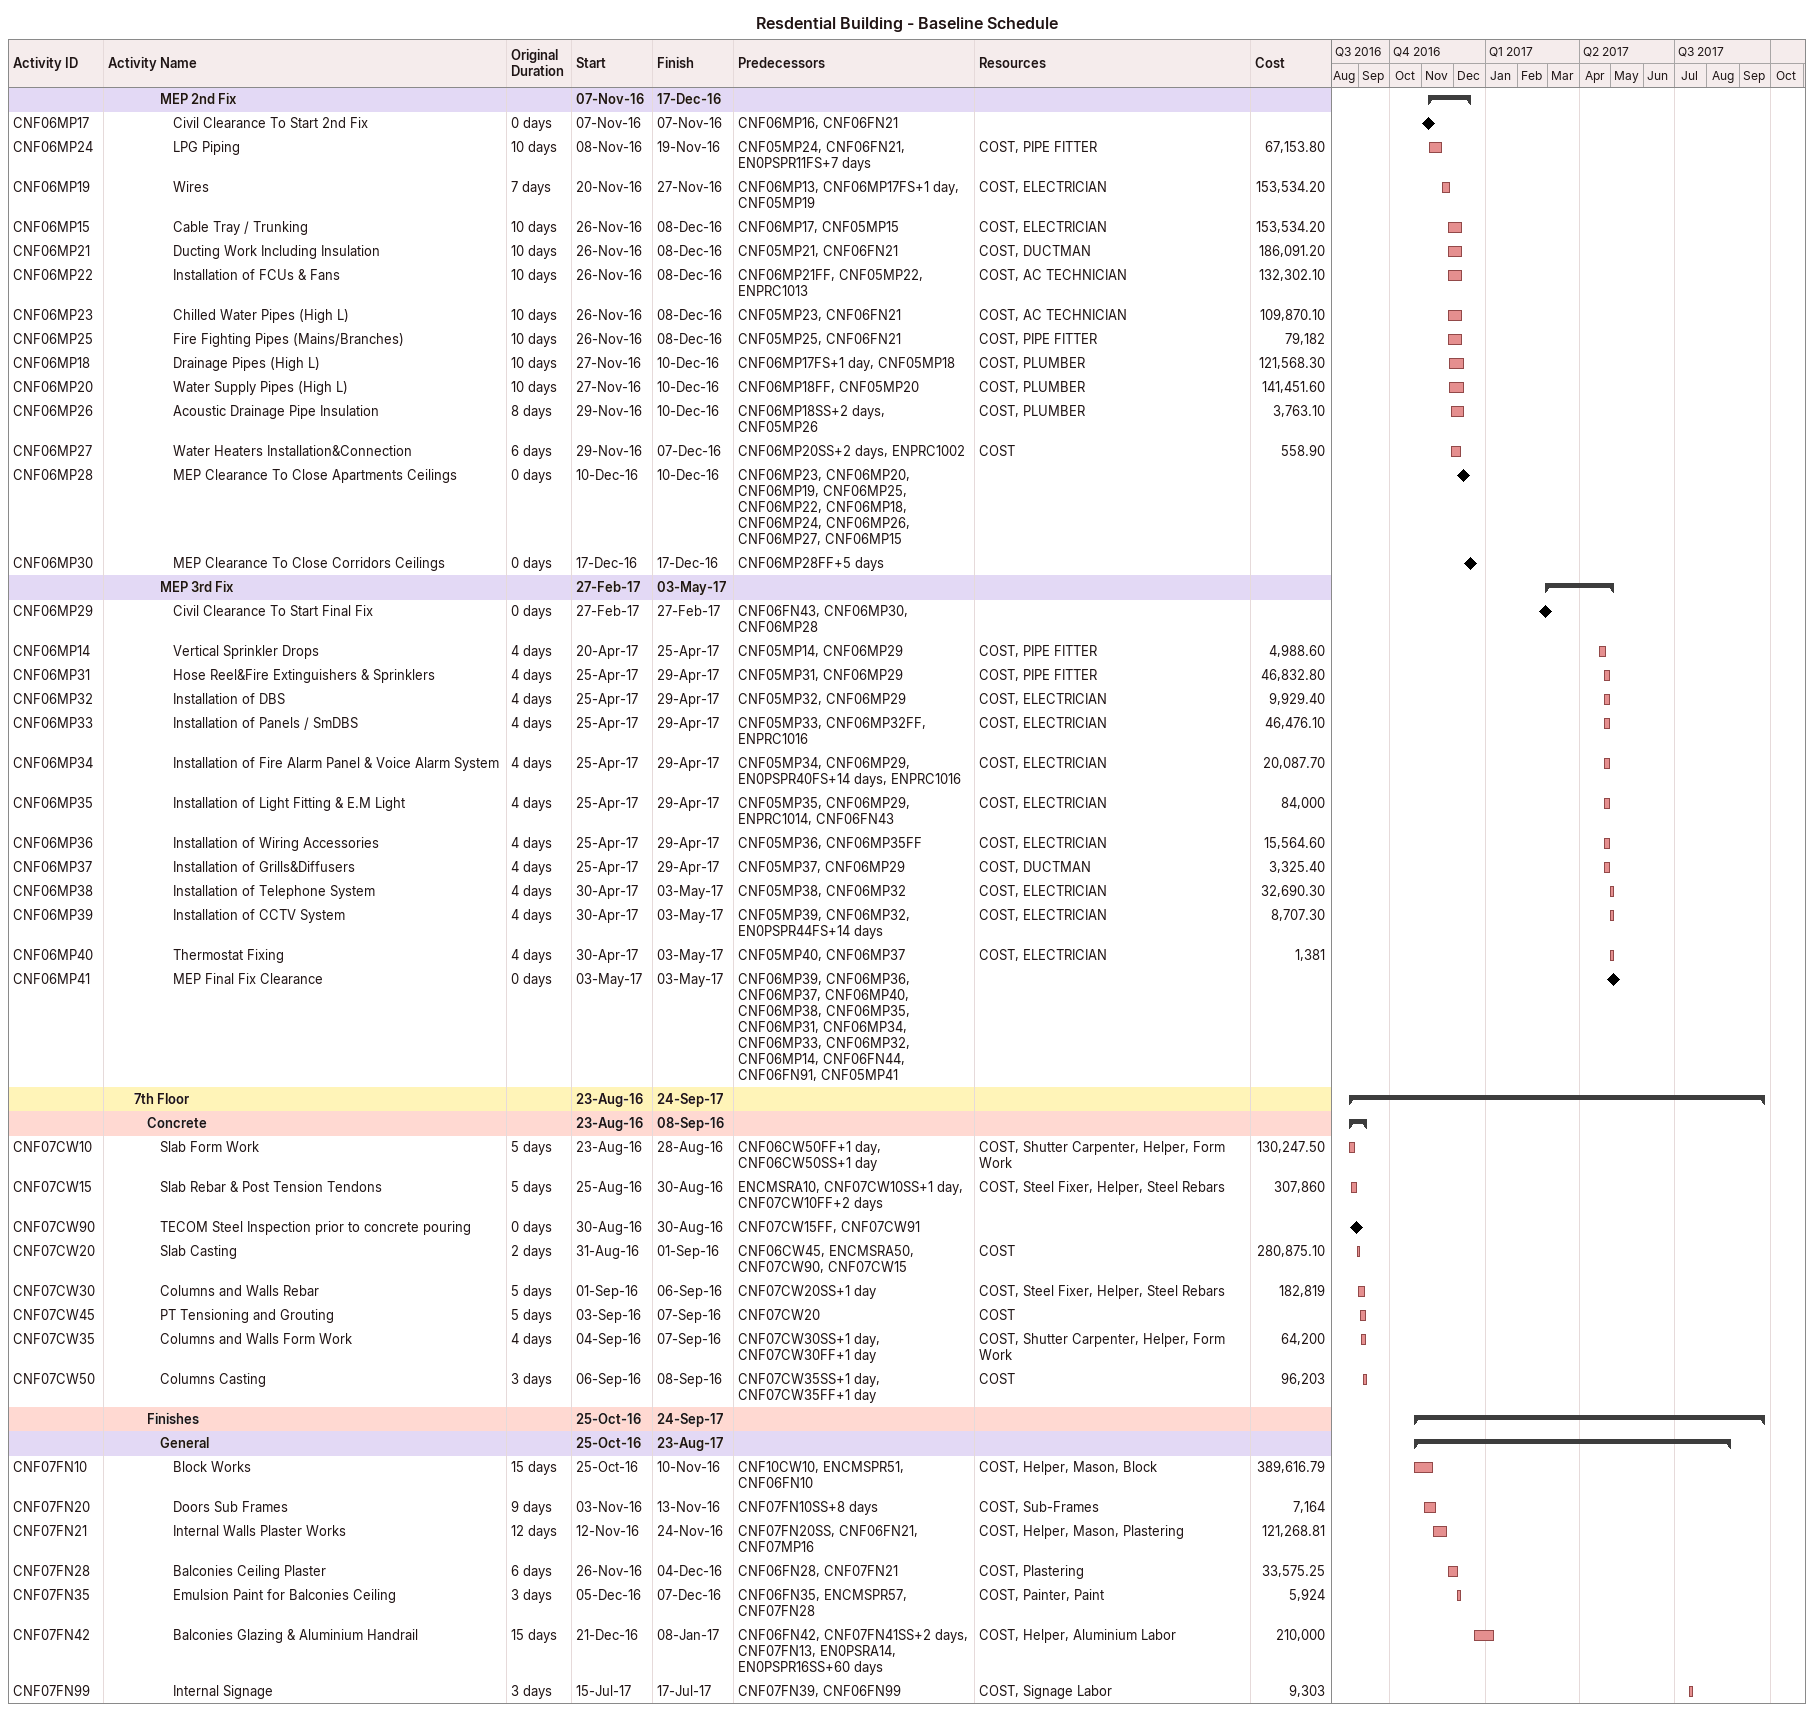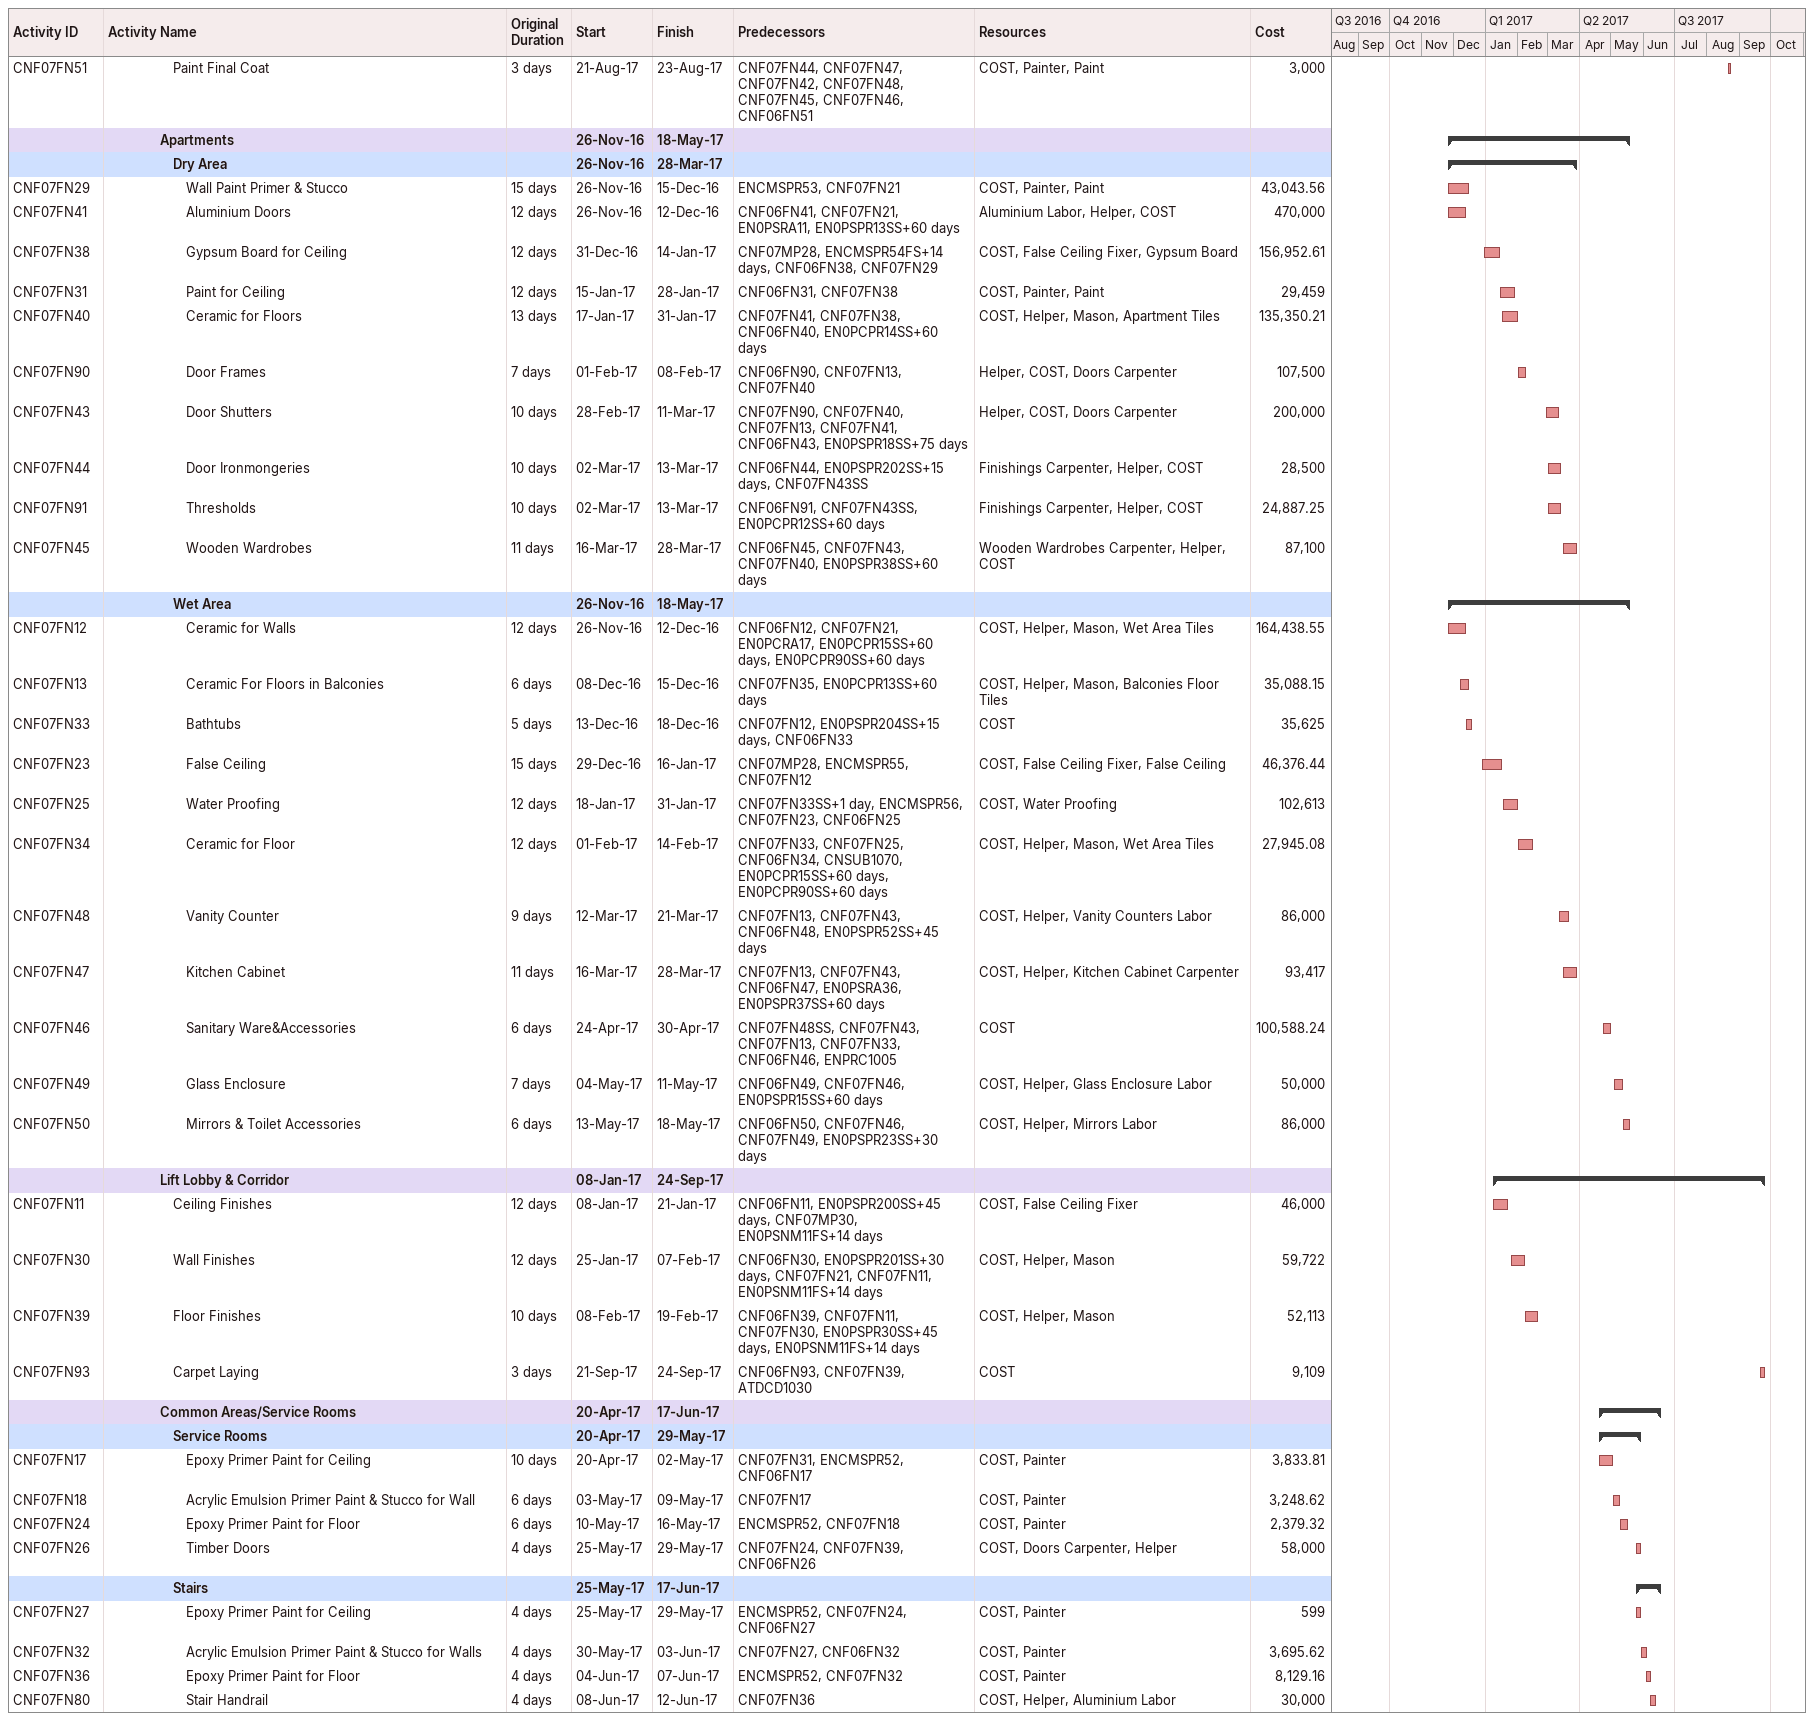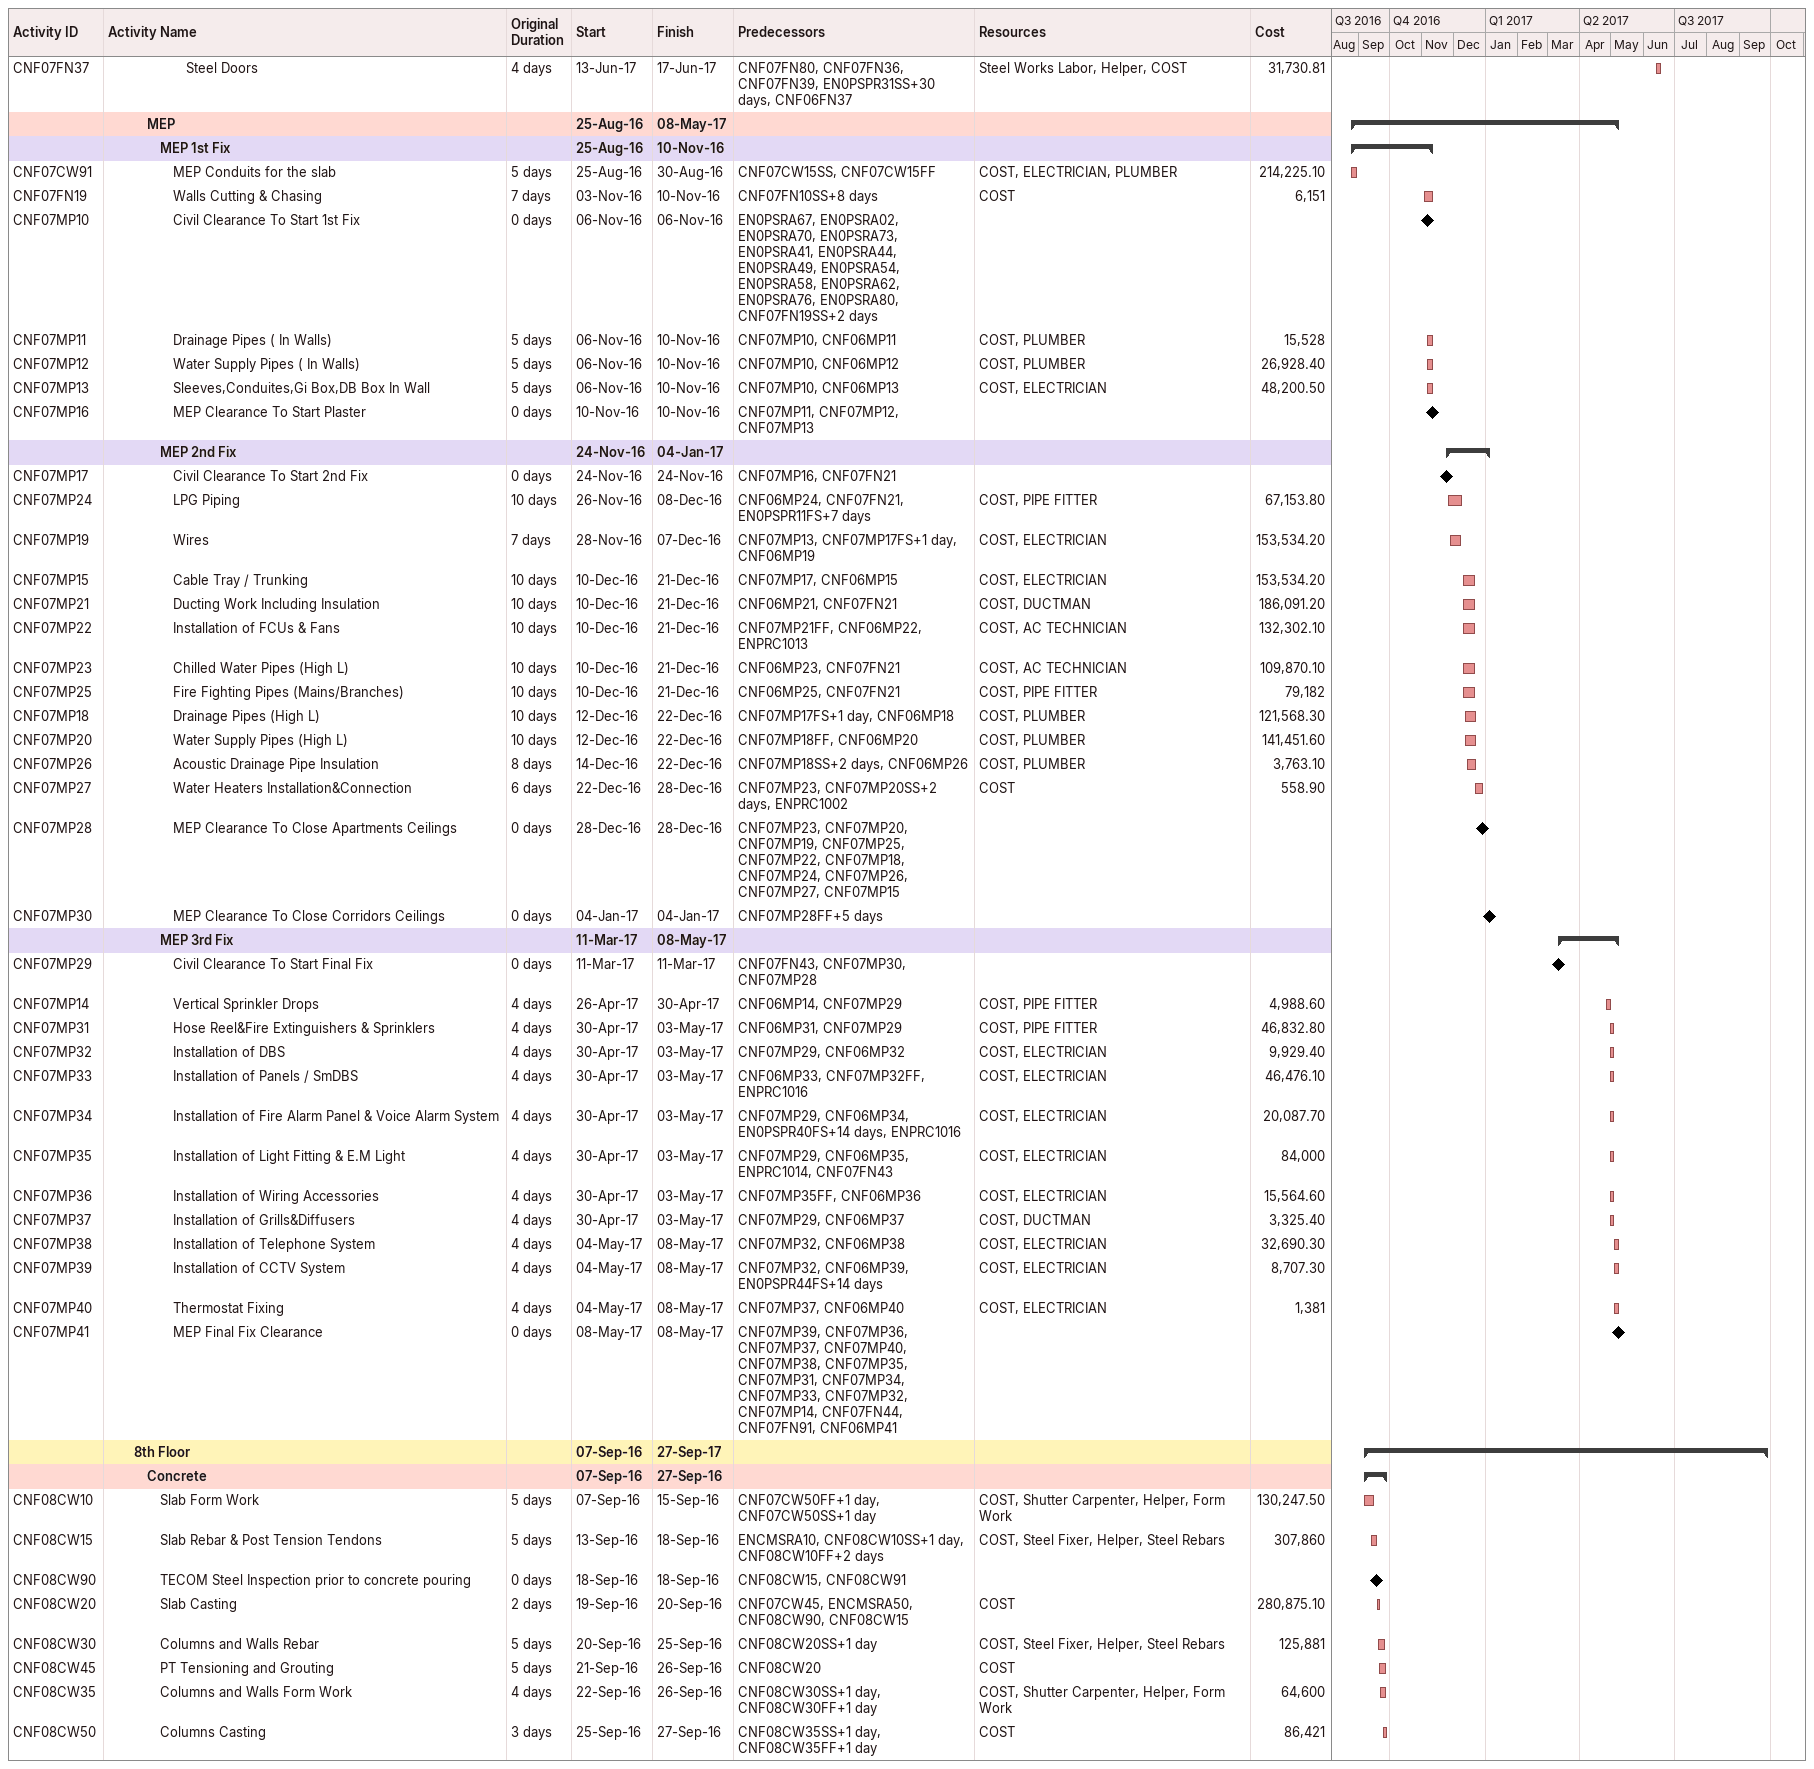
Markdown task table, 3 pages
Resdential Building - Baseline Schedule

| ID | Level | Task | Original duration | Start | Finish | Predecessors | Resources | Cost |
|---|---|---|---|---|---|---|---|---|
|  | 5 | **MEP 2nd Fix** |  | 2016-11-07 | 2016-12-17 |  |  |  |
| CNF06MP17 | 6 | Civil Clearance To Start 2nd Fix | 0d | 2016-11-07 | 2016-11-07 | CNF06MP16, CNF06FN21 |  |  |
| CNF06MP24 | 6 | LPG Piping | 10d | 2016-11-08 | 2016-11-19 | CNF05MP24, CNF06FN21, EN0PSPR11FS+7d | COST, PIPE FITTER | 67153.80 |
| CNF06MP19 | 6 | Wires | 7d | 2016-11-20 | 2016-11-27 | CNF06MP13, CNF06MP17FS+1d, CNF05MP19 | COST, ELECTRICIAN | 153534.20 |
| CNF06MP15 | 6 | Cable Tray / Trunking | 10d | 2016-11-26 | 2016-12-08 | CNF06MP17, CNF05MP15 | COST, ELECTRICIAN | 153534.20 |
| CNF06MP21 | 6 | Ducting Work Including Insulation | 10d | 2016-11-26 | 2016-12-08 | CNF05MP21, CNF06FN21 | COST, DUCTMAN | 186091.20 |
| CNF06MP22 | 6 | Installation of FCUs & Fans | 10d | 2016-11-26 | 2016-12-08 | CNF06MP21FF, CNF05MP22, ENPRC1013 | COST, AC TECHNICIAN | 132302.10 |
| CNF06MP23 | 6 | Chilled Water Pipes (High L) | 10d | 2016-11-26 | 2016-12-08 | CNF05MP23, CNF06FN21 | COST, AC TECHNICIAN | 109870.10 |
| CNF06MP25 | 6 | Fire Fighting Pipes (Mains/Branches) | 10d | 2016-11-26 | 2016-12-08 | CNF05MP25, CNF06FN21 | COST, PIPE FITTER | 79182 |
| CNF06MP18 | 6 | Drainage Pipes (High L) | 10d | 2016-11-27 | 2016-12-10 | CNF06MP17FS+1d, CNF05MP18 | COST, PLUMBER | 121568.30 |
| CNF06MP20 | 6 | Water Supply Pipes (High L) | 10d | 2016-11-27 | 2016-12-10 | CNF06MP18FF, CNF05MP20 | COST, PLUMBER | 141451.60 |
| CNF06MP26 | 6 | Acoustic Drainage Pipe Insulation | 8d | 2016-11-29 | 2016-12-10 | CNF06MP18SS+2d, CNF05MP26 | COST, PLUMBER | 3763.10 |
| CNF06MP27 | 6 | Water Heaters Installation&Connection | 6d | 2016-11-29 | 2016-12-07 | CNF06MP20SS+2d, ENPRC1002 | COST | 558.90 |
| CNF06MP28 | 6 | MEP Clearance To Close Apartments Ceilings | 0d | 2016-12-10 | 2016-12-10 | CNF06MP23, CNF06MP20, CNF06MP19, CNF06MP25, CNF06MP22, CNF06MP18, CNF06MP24, CNF06MP26, CNF06MP27, CNF06MP15 |  |  |
| CNF06MP30 | 6 | MEP Clearance To Close Corridors Ceilings | 0d | 2016-12-17 | 2016-12-17 | CNF06MP28FF+5d |  |  |
|  | 5 | **MEP 3rd Fix** |  | 2017-02-27 | 2017-05-03 |  |  |  |
| CNF06MP29 | 6 | Civil Clearance To Start Final Fix | 0d | 2017-02-27 | 2017-02-27 | CNF06FN43, CNF06MP30, CNF06MP28 |  |  |
| CNF06MP14 | 6 | Vertical Sprinkler Drops | 4d | 2017-04-20 | 2017-04-25 | CNF05MP14, CNF06MP29 | COST, PIPE FITTER | 4988.60 |
| CNF06MP31 | 6 | Hose Reel&Fire Extinguishers & Sprinklers | 4d | 2017-04-25 | 2017-04-29 | CNF05MP31, CNF06MP29 | COST, PIPE FITTER | 46832.80 |
| CNF06MP32 | 6 | Installation of DBS | 4d | 2017-04-25 | 2017-04-29 | CNF05MP32, CNF06MP29 | COST, ELECTRICIAN | 9929.40 |
| CNF06MP33 | 6 | Installation of Panels / SmDBS | 4d | 2017-04-25 | 2017-04-29 | CNF05MP33, CNF06MP32FF, ENPRC1016 | COST, ELECTRICIAN | 46476.10 |
| CNF06MP34 | 6 | Installation of Fire Alarm Panel & Voice Alarm System | 4d | 2017-04-25 | 2017-04-29 | CNF05MP34, CNF06MP29, EN0PSPR40FS+14d, ENPRC1016 | COST, ELECTRICIAN | 20087.70 |
| CNF06MP35 | 6 | Installation of Light Fitting & E.M Light | 4d | 2017-04-25 | 2017-04-29 | CNF05MP35, CNF06MP29, ENPRC1014, CNF06FN43 | COST, ELECTRICIAN | 84000 |
| CNF06MP36 | 6 | Installation of Wiring Accessories | 4d | 2017-04-25 | 2017-04-29 | CNF05MP36, CNF06MP35FF | COST, ELECTRICIAN | 15564.60 |
| CNF06MP37 | 6 | Installation of Grills&Diffusers | 4d | 2017-04-25 | 2017-04-29 | CNF05MP37, CNF06MP29 | COST, DUCTMAN | 3325.40 |
| CNF06MP38 | 6 | Installation of Telephone System | 4d | 2017-04-30 | 2017-05-03 | CNF05MP38, CNF06MP32 | COST, ELECTRICIAN | 32690.30 |
| CNF06MP39 | 6 | Installation of CCTV System | 4d | 2017-04-30 | 2017-05-03 | CNF05MP39, CNF06MP32, EN0PSPR44FS+14d | COST, ELECTRICIAN | 8707.30 |
| CNF06MP40 | 6 | Thermostat Fixing | 4d | 2017-04-30 | 2017-05-03 | CNF05MP40, CNF06MP37 | COST, ELECTRICIAN | 1381 |
| CNF06MP41 | 6 | MEP Final Fix Clearance | 0d | 2017-05-03 | 2017-05-03 | CNF06MP39, CNF06MP36, CNF06MP37, CNF06MP40, CNF06MP38, CNF06MP35, CNF06MP31, CNF06MP34, CNF06MP33, CNF06MP32, CNF06MP14, CNF06FN44, CNF06FN91, CNF05MP41 |  |  |
|  | 3 | **7th Floor** |  | 2016-08-23 | 2017-09-24 |  |  |  |
|  | 4 | **Concrete** |  | 2016-08-23 | 2016-09-08 |  |  |  |
| CNF07CW10 | 5 | Slab Form Work | 5d | 2016-08-23 | 2016-08-28 | CNF06CW50FF+1d, CNF06CW50SS+1d | COST, Shutter Carpenter, Helper, Form Work | 130247.50 |
| CNF07CW15 | 5 | Slab Rebar & Post Tension Tendons | 5d | 2016-08-25 | 2016-08-30 | ENCMSRA10, CNF07CW10SS+1d, CNF07CW10FF+2d | COST, Steel Fixer, Helper, Steel Rebars | 307860 |
| CNF07CW90 | 5 | TECOM Steel Inspection prior to concrete pouring | 0d | 2016-08-30 | 2016-08-30 | CNF07CW15FF, CNF07CW91 |  |  |
| CNF07CW20 | 5 | Slab Casting | 2d | 2016-08-31 | 2016-09-01 | CNF06CW45, ENCMSRA50, CNF07CW90, CNF07CW15 | COST | 280875.10 |
| CNF07CW30 | 5 | Columns and Walls Rebar | 5d | 2016-09-01 | 2016-09-06 | CNF07CW20SS+1d | COST, Steel Fixer, Helper, Steel Rebars | 182819 |
| CNF07CW45 | 5 | PT Tensioning and Grouting | 5d | 2016-09-03 | 2016-09-07 | CNF07CW20 | COST |  |
| CNF07CW35 | 5 | Columns and Walls Form Work | 4d | 2016-09-04 | 2016-09-07 | CNF07CW30SS+1d, CNF07CW30FF+1d | COST, Shutter Carpenter, Helper, Form Work | 64200 |
| CNF07CW50 | 5 | Columns Casting | 3d | 2016-09-06 | 2016-09-08 | CNF07CW35SS+1d, CNF07CW35FF+1d | COST | 96203 |
|  | 4 | **Finishes** |  | 2016-10-25 | 2017-09-24 |  |  |  |
|  | 5 | **General** |  | 2016-10-25 | 2017-08-23 |  |  |  |
| CNF07FN10 | 6 | Block Works | 15d | 2016-10-25 | 2016-11-10 | CNF10CW10, ENCMSPR51, CNF06FN10 | COST, Helper, Mason, Block | 389616.79 |
| CNF07FN20 | 6 | Doors Sub Frames | 9d | 2016-11-03 | 2016-11-13 | CNF07FN10SS+8d | COST, Sub-Frames | 7164 |
| CNF07FN21 | 6 | Internal Walls Plaster Works | 12d | 2016-11-12 | 2016-11-24 | CNF07FN20SS, CNF06FN21, CNF07MP16 | COST, Helper, Mason, Plastering | 121268.81 |
| CNF07FN28 | 6 | Balconies Ceiling Plaster | 6d | 2016-11-26 | 2016-12-04 | CNF06FN28, CNF07FN21 | COST, Plastering | 33575.25 |
| CNF07FN35 | 6 | Emulsion Paint for Balconies Ceiling | 3d | 2016-12-05 | 2016-12-07 | CNF06FN35, ENCMSPR57, CNF07FN28 | COST, Painter, Paint | 5924 |
| CNF07FN42 | 6 | Balconies Glazing & Aluminium Handrail | 15d | 2016-12-21 | 2017-01-08 | CNF06FN42, CNF07FN41SS+2d, CNF07FN13, EN0PSRA14, EN0PSPR16SS+60d | COST, Helper, Aluminium Labor | 210000 |
| CNF07FN99 | 6 | Internal Signage | 3d | 2017-07-15 | 2017-07-17 | CNF07FN39, CNF06FN99 | COST, Signage Labor | 9303 |
| CNF07FN51 | 6 | Paint Final Coat | 3d | 2017-08-21 | 2017-08-23 | CNF07FN44, CNF07FN47, CNF07FN42, CNF07FN48, CNF07FN45, CNF07FN46, CNF06FN51 | COST, Painter, Paint | 3000 |
|  | 5 | **Apartments** |  | 2016-11-26 | 2017-05-18 |  |  |  |
|  | 6 | **Dry Area** |  | 2016-11-26 | 2017-03-28 |  |  |  |
| CNF07FN29 | 7 | Wall Paint Primer & Stucco | 15d | 2016-11-26 | 2016-12-15 | ENCMSPR53, CNF07FN21 | COST, Painter, Paint | 43043.56 |
| CNF07FN41 | 7 | Aluminium Doors | 12d | 2016-11-26 | 2016-12-12 | CNF06FN41, CNF07FN21, EN0PSRA11, EN0PSPR13SS+60d | Aluminium Labor, Helper, COST | 470000 |
| CNF07FN38 | 7 | Gypsum Board for Ceiling | 12d | 2016-12-31 | 2017-01-14 | CNF07MP28, ENCMSPR54FS+14d, CNF06FN38, CNF07FN29 | COST, False Ceiling Fixer, Gypsum Board | 156952.61 |
| CNF07FN31 | 7 | Paint for Ceiling | 12d | 2017-01-15 | 2017-01-28 | CNF06FN31, CNF07FN38 | COST, Painter, Paint | 29459 |
| CNF07FN40 | 7 | Ceramic for Floors | 13d | 2017-01-17 | 2017-01-31 | CNF07FN41, CNF07FN38, CNF06FN40, EN0PCPR14SS+60d | COST, Helper, Mason, Apartment Tiles | 135350.21 |
| CNF07FN90 | 7 | Door Frames | 7d | 2017-02-01 | 2017-02-08 | CNF06FN90, CNF07FN13, CNF07FN40 | Helper, COST, Doors Carpenter | 107500 |
| CNF07FN43 | 7 | Door Shutters | 10d | 2017-02-28 | 2017-03-11 | CNF07FN90, CNF07FN40, CNF07FN13, CNF07FN41, CNF06FN43, EN0PSPR18SS+75d | Helper, COST, Doors Carpenter | 200000 |
| CNF07FN44 | 7 | Door Ironmongeries | 10d | 2017-03-02 | 2017-03-13 | CNF06FN44, EN0PSPR202SS+15d, CNF07FN43SS | Finishings Carpenter, Helper, COST | 28500 |
| CNF07FN91 | 7 | Thresholds | 10d | 2017-03-02 | 2017-03-13 | CNF06FN91, CNF07FN43SS, EN0PCPR12SS+60d | Finishings Carpenter, Helper, COST | 24887.25 |
| CNF07FN45 | 7 | Wooden Wardrobes | 11d | 2017-03-16 | 2017-03-28 | CNF06FN45, CNF07FN43, CNF07FN40, EN0PSPR38SS+60d | Wooden Wardrobes Carpenter, Helper, COST | 87100 |
|  | 6 | **Wet Area** |  | 2016-11-26 | 2017-05-18 |  |  |  |
| CNF07FN12 | 7 | Ceramic for Walls | 12d | 2016-11-26 | 2016-12-12 | CNF06FN12, CNF07FN21, EN0PCRA17, EN0PCPR15SS+60d, EN0PCPR90SS+60d | COST, Helper, Mason, Wet Area Tiles | 164438.55 |
| CNF07FN13 | 7 | Ceramic For Floors in Balconies | 6d | 2016-12-08 | 2016-12-15 | CNF07FN35, EN0PCPR13SS+60d | COST, Helper, Mason, Balconies Floor Tiles | 35088.15 |
| CNF07FN33 | 7 | Bathtubs | 5d | 2016-12-13 | 2016-12-18 | CNF07FN12, EN0PSPR204SS+15d, CNF06FN33 | COST | 35625 |
| CNF07FN23 | 7 | False Ceiling | 15d | 2016-12-29 | 2017-01-16 | CNF07MP28, ENCMSPR55, CNF07FN12 | COST, False Ceiling Fixer, False Ceiling | 46376.44 |
| CNF07FN25 | 7 | Water Proofing | 12d | 2017-01-18 | 2017-01-31 | CNF07FN33SS+1d, ENCMSPR56, CNF07FN23, CNF06FN25 | COST, Water Proofing | 102613 |
| CNF07FN34 | 7 | Ceramic for Floor | 12d | 2017-02-01 | 2017-02-14 | CNF07FN33, CNF07FN25, CNF06FN34, CNSUB1070, EN0PCPR15SS+60d, EN0PCPR90SS+60d | COST, Helper, Mason, Wet Area Tiles | 27945.08 |
| CNF07FN48 | 7 | Vanity Counter | 9d | 2017-03-12 | 2017-03-21 | CNF07FN13, CNF07FN43, CNF06FN48, EN0PSPR52SS+45d | COST, Helper, Vanity Counters Labor | 86000 |
| CNF07FN47 | 7 | Kitchen Cabinet | 11d | 2017-03-16 | 2017-03-28 | CNF07FN13, CNF07FN43, CNF06FN47, EN0PSRA36, EN0PSPR37SS+60d | COST, Helper, Kitchen Cabinet Carpenter | 93417 |
| CNF07FN46 | 7 | Sanitary Ware&Accessories | 6d | 2017-04-24 | 2017-04-30 | CNF07FN48SS, CNF07FN43, CNF07FN13, CNF07FN33, CNF06FN46, ENPRC1005 | COST | 100588.24 |
| CNF07FN49 | 7 | Glass Enclosure | 7d | 2017-05-04 | 2017-05-11 | CNF06FN49, CNF07FN46, EN0PSPR15SS+60d | COST, Helper, Glass Enclosure Labor | 50000 |
| CNF07FN50 | 7 | Mirrors & Toilet Accessories | 6d | 2017-05-13 | 2017-05-18 | CNF06FN50, CNF07FN46, CNF07FN49, EN0PSPR23SS+30d | COST, Helper, Mirrors Labor | 86000 |
|  | 5 | **Lift Lobby & Corridor** |  | 2017-01-08 | 2017-09-24 |  |  |  |
| CNF07FN11 | 6 | Ceiling Finishes | 12d | 2017-01-08 | 2017-01-21 | CNF06FN11, EN0PSPR200SS+45d, CNF07MP30, EN0PSNM11FS+14d | COST, False Ceiling Fixer | 46000 |
| CNF07FN30 | 6 | Wall Finishes | 12d | 2017-01-25 | 2017-02-07 | CNF06FN30, EN0PSPR201SS+30d, CNF07FN21, CNF07FN11, EN0PSNM11FS+14d | COST, Helper, Mason | 59722 |
| CNF07FN39 | 6 | Floor Finishes | 10d | 2017-02-08 | 2017-02-19 | CNF06FN39, CNF07FN11, CNF07FN30, EN0PSPR30SS+45d, EN0PSNM11FS+14d | COST, Helper, Mason | 52113 |
| CNF07FN93 | 6 | Carpet Laying | 3d | 2017-09-21 | 2017-09-24 | CNF06FN93, CNF07FN39, ATDCD1030 | COST | 9109 |
|  | 5 | **Common Areas/Service Rooms** |  | 2017-04-20 | 2017-06-17 |  |  |  |
|  | 6 | **Service Rooms** |  | 2017-04-20 | 2017-05-29 |  |  |  |
| CNF07FN17 | 7 | Epoxy Primer Paint for Ceiling | 10d | 2017-04-20 | 2017-05-02 | CNF07FN31, ENCMSPR52, CNF06FN17 | COST, Painter | 3833.81 |
| CNF07FN18 | 7 | Acrylic Emulsion Primer Paint & Stucco for Wall | 6d | 2017-05-03 | 2017-05-09 | CNF07FN17 | COST, Painter | 3248.62 |
| CNF07FN24 | 7 | Epoxy Primer Paint for Floor | 6d | 2017-05-10 | 2017-05-16 | ENCMSPR52, CNF07FN18 | COST, Painter | 2379.32 |
| CNF07FN26 | 7 | Timber Doors | 4d | 2017-05-25 | 2017-05-29 | CNF07FN24, CNF07FN39, CNF06FN26 | COST, Doors Carpenter, Helper | 58000 |
|  | 6 | **Stairs** |  | 2017-05-25 | 2017-06-17 |  |  |  |
| CNF07FN27 | 7 | Epoxy Primer Paint for Ceiling | 4d | 2017-05-25 | 2017-05-29 | ENCMSPR52, CNF07FN24, CNF06FN27 | COST, Painter | 599 |
| CNF07FN32 | 7 | Acrylic Emulsion Primer Paint & Stucco for Walls | 4d | 2017-05-30 | 2017-06-03 | CNF07FN27, CNF06FN32 | COST, Painter | 3695.62 |
| CNF07FN36 | 7 | Epoxy Primer Paint for Floor | 4d | 2017-06-04 | 2017-06-07 | ENCMSPR52, CNF07FN32 | COST, Painter | 8129.16 |
| CNF07FN80 | 7 | Stair Handrail | 4d | 2017-06-08 | 2017-06-12 | CNF07FN36 | COST, Helper, Aluminium Labor | 30000 |
| CNF07FN37 | 7 | Steel Doors | 4d | 2017-06-13 | 2017-06-17 | CNF07FN80, CNF07FN36, CNF07FN39, EN0PSPR31SS+30d, CNF06FN37 | Steel Works Labor, Helper, COST | 31730.81 |
|  | 4 | **MEP** |  | 2016-08-25 | 2017-05-08 |  |  |  |
|  | 5 | **MEP 1st Fix** |  | 2016-08-25 | 2016-11-10 |  |  |  |
| CNF07CW91 | 6 | MEP Conduits for the slab | 5d | 2016-08-25 | 2016-08-30 | CNF07CW15SS, CNF07CW15FF | COST, ELECTRICIAN, PLUMBER | 214225.10 |
| CNF07FN19 | 6 | Walls Cutting & Chasing | 7d | 2016-11-03 | 2016-11-10 | CNF07FN10SS+8d | COST | 6151 |
| CNF07MP10 | 6 | Civil Clearance To Start 1st Fix | 0d | 2016-11-06 | 2016-11-06 | EN0PSRA67, EN0PSRA02, EN0PSRA70, EN0PSRA73, EN0PSRA41, EN0PSRA44, EN0PSRA49, EN0PSRA54, EN0PSRA58, EN0PSRA62, EN0PSRA76, EN0PSRA80, CNF07FN19SS+2d |  |  |
| CNF07MP11 | 6 | Drainage Pipes ( In Walls) | 5d | 2016-11-06 | 2016-11-10 | CNF07MP10, CNF06MP11 | COST, PLUMBER | 15528 |
| CNF07MP12 | 6 | Water Supply Pipes ( In Walls) | 5d | 2016-11-06 | 2016-11-10 | CNF07MP10, CNF06MP12 | COST, PLUMBER | 26928.40 |
| CNF07MP13 | 6 | Sleeves,Conduites,Gi Box,DB Box In Wall | 5d | 2016-11-06 | 2016-11-10 | CNF07MP10, CNF06MP13 | COST, ELECTRICIAN | 48200.50 |
| CNF07MP16 | 6 | MEP Clearance To Start Plaster | 0d | 2016-11-10 | 2016-11-10 | CNF07MP11, CNF07MP12, CNF07MP13 |  |  |
|  | 5 | **MEP 2nd Fix** |  | 2016-11-24 | 2017-01-04 |  |  |  |
| CNF07MP17 | 6 | Civil Clearance To Start 2nd Fix | 0d | 2016-11-24 | 2016-11-24 | CNF07MP16, CNF07FN21 |  |  |
| CNF07MP24 | 6 | LPG Piping | 10d | 2016-11-26 | 2016-12-08 | CNF06MP24, CNF07FN21, EN0PSPR11FS+7d | COST, PIPE FITTER | 67153.80 |
| CNF07MP19 | 6 | Wires | 7d | 2016-11-28 | 2016-12-07 | CNF07MP13, CNF07MP17FS+1d, CNF06MP19 | COST, ELECTRICIAN | 153534.20 |
| CNF07MP15 | 6 | Cable Tray / Trunking | 10d | 2016-12-10 | 2016-12-21 | CNF07MP17, CNF06MP15 | COST, ELECTRICIAN | 153534.20 |
| CNF07MP21 | 6 | Ducting Work Including Insulation | 10d | 2016-12-10 | 2016-12-21 | CNF06MP21, CNF07FN21 | COST, DUCTMAN | 186091.20 |
| CNF07MP22 | 6 | Installation of FCUs & Fans | 10d | 2016-12-10 | 2016-12-21 | CNF07MP21FF, CNF06MP22, ENPRC1013 | COST, AC TECHNICIAN | 132302.10 |
| CNF07MP23 | 6 | Chilled Water Pipes (High L) | 10d | 2016-12-10 | 2016-12-21 | CNF06MP23, CNF07FN21 | COST, AC TECHNICIAN | 109870.10 |
| CNF07MP25 | 6 | Fire Fighting Pipes (Mains/Branches) | 10d | 2016-12-10 | 2016-12-21 | CNF06MP25, CNF07FN21 | COST, PIPE FITTER | 79182 |
| CNF07MP18 | 6 | Drainage Pipes (High L) | 10d | 2016-12-12 | 2016-12-22 | CNF07MP17FS+1d, CNF06MP18 | COST, PLUMBER | 121568.30 |
| CNF07MP20 | 6 | Water Supply Pipes (High L) | 10d | 2016-12-12 | 2016-12-22 | CNF07MP18FF, CNF06MP20 | COST, PLUMBER | 141451.60 |
| CNF07MP26 | 6 | Acoustic Drainage Pipe Insulation | 8d | 2016-12-14 | 2016-12-22 | CNF07MP18SS+2d, CNF06MP26 | COST, PLUMBER | 3763.10 |
| CNF07MP27 | 6 | Water Heaters Installation&Connection | 6d | 2016-12-22 | 2016-12-28 | CNF07MP23, CNF07MP20SS+2d, ENPRC1002 | COST | 558.90 |
| CNF07MP28 | 6 | MEP Clearance To Close Apartments Ceilings | 0d | 2016-12-28 | 2016-12-28 | CNF07MP23, CNF07MP20, CNF07MP19, CNF07MP25, CNF07MP22, CNF07MP18, CNF07MP24, CNF07MP26, CNF07MP27, CNF07MP15 |  |  |
| CNF07MP30 | 6 | MEP Clearance To Close Corridors Ceilings | 0d | 2017-01-04 | 2017-01-04 | CNF07MP28FF+5d |  |  |
|  | 5 | **MEP 3rd Fix** |  | 2017-03-11 | 2017-05-08 |  |  |  |
| CNF07MP29 | 6 | Civil Clearance To Start Final Fix | 0d | 2017-03-11 | 2017-03-11 | CNF07FN43, CNF07MP30, CNF07MP28 |  |  |
| CNF07MP14 | 6 | Vertical Sprinkler Drops | 4d | 2017-04-26 | 2017-04-30 | CNF06MP14, CNF07MP29 | COST, PIPE FITTER | 4988.60 |
| CNF07MP31 | 6 | Hose Reel&Fire Extinguishers & Sprinklers | 4d | 2017-04-30 | 2017-05-03 | CNF06MP31, CNF07MP29 | COST, PIPE FITTER | 46832.80 |
| CNF07MP32 | 6 | Installation of DBS | 4d | 2017-04-30 | 2017-05-03 | CNF07MP29, CNF06MP32 | COST, ELECTRICIAN | 9929.40 |
| CNF07MP33 | 6 | Installation of Panels / SmDBS | 4d | 2017-04-30 | 2017-05-03 | CNF06MP33, CNF07MP32FF, ENPRC1016 | COST, ELECTRICIAN | 46476.10 |
| CNF07MP34 | 6 | Installation of Fire Alarm Panel & Voice Alarm System | 4d | 2017-04-30 | 2017-05-03 | CNF07MP29, CNF06MP34, EN0PSPR40FS+14d, ENPRC1016 | COST, ELECTRICIAN | 20087.70 |
| CNF07MP35 | 6 | Installation of Light Fitting & E.M Light | 4d | 2017-04-30 | 2017-05-03 | CNF07MP29, CNF06MP35, ENPRC1014, CNF07FN43 | COST, ELECTRICIAN | 84000 |
| CNF07MP36 | 6 | Installation of Wiring Accessories | 4d | 2017-04-30 | 2017-05-03 | CNF07MP35FF, CNF06MP36 | COST, ELECTRICIAN | 15564.60 |
| CNF07MP37 | 6 | Installation of Grills&Diffusers | 4d | 2017-04-30 | 2017-05-03 | CNF07MP29, CNF06MP37 | COST, DUCTMAN | 3325.40 |
| CNF07MP38 | 6 | Installation of Telephone System | 4d | 2017-05-04 | 2017-05-08 | CNF07MP32, CNF06MP38 | COST, ELECTRICIAN | 32690.30 |
| CNF07MP39 | 6 | Installation of CCTV System | 4d | 2017-05-04 | 2017-05-08 | CNF07MP32, CNF06MP39, EN0PSPR44FS+14d | COST, ELECTRICIAN | 8707.30 |
| CNF07MP40 | 6 | Thermostat Fixing | 4d | 2017-05-04 | 2017-05-08 | CNF07MP37, CNF06MP40 | COST, ELECTRICIAN | 1381 |
| CNF07MP41 | 6 | MEP Final Fix Clearance | 0d | 2017-05-08 | 2017-05-08 | CNF07MP39, CNF07MP36, CNF07MP37, CNF07MP40, CNF07MP38, CNF07MP35, CNF07MP31, CNF07MP34, CNF07MP33, CNF07MP32, CNF07MP14, CNF07FN44, CNF07FN91, CNF06MP41 |  |  |
|  | 3 | **8th Floor** |  | 2016-09-07 | 2017-09-27 |  |  |  |
|  | 4 | **Concrete** |  | 2016-09-07 | 2016-09-27 |  |  |  |
| CNF08CW10 | 5 | Slab Form Work | 5d | 2016-09-07 | 2016-09-15 | CNF07CW50FF+1d, CNF07CW50SS+1d | COST, Shutter Carpenter, Helper, Form Work | 130247.50 |
| CNF08CW15 | 5 | Slab Rebar & Post Tension Tendons | 5d | 2016-09-13 | 2016-09-18 | ENCMSRA10, CNF08CW10SS+1d, CNF08CW10FF+2d | COST, Steel Fixer, Helper, Steel Rebars | 307860 |
| CNF08CW90 | 5 | TECOM Steel Inspection prior to concrete pouring | 0d | 2016-09-18 | 2016-09-18 | CNF08CW15, CNF08CW91 |  |  |
| CNF08CW20 | 5 | Slab Casting | 2d | 2016-09-19 | 2016-09-20 | CNF07CW45, ENCMSRA50, CNF08CW90, CNF08CW15 | COST | 280875.10 |
| CNF08CW30 | 5 | Columns and Walls Rebar | 5d | 2016-09-20 | 2016-09-25 | CNF08CW20SS+1d | COST, Steel Fixer, Helper, Steel Rebars | 125881 |
| CNF08CW45 | 5 | PT Tensioning and Grouting | 5d | 2016-09-21 | 2016-09-26 | CNF08CW20 | COST |  |
| CNF08CW35 | 5 | Columns and Walls Form Work | 4d | 2016-09-22 | 2016-09-26 | CNF08CW30SS+1d, CNF08CW30FF+1d | COST, Shutter Carpenter, Helper, Form Work | 64600 |
| CNF08CW50 | 5 | Columns Casting | 3d | 2016-09-25 | 2016-09-27 | CNF08CW35SS+1d, CNF08CW35FF+1d | COST | 86421 |
